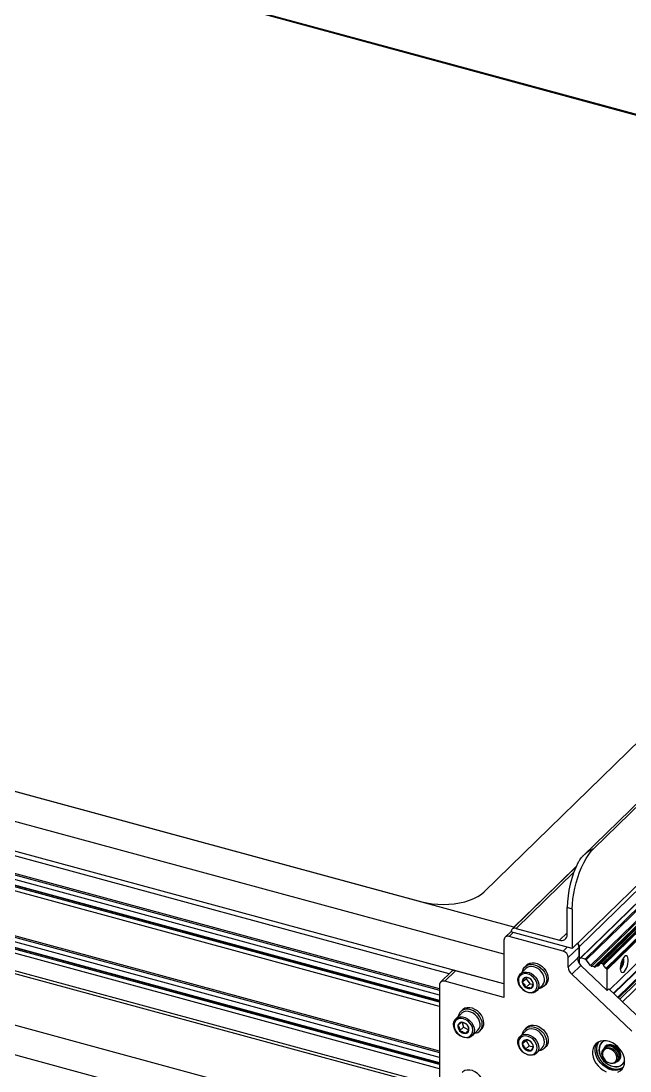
# Model space of a CAD drawing. Header units: millimetres. Extents: x 0 to 3353, y 0 to 2591.
# Drawn here: x 1876 to 2211, y 1300 to 1877 of the extents above; entities that cross this region are included whole.
import ezdxf

# ---------------------------------------------------------------- set-up
doc = ezdxf.new("R2010")
doc.units = ezdxf.units.MM
doc.header["$LTSCALE"] = 12

msp = doc.modelspace()

# ---------------------------------------------------------------- linework, layer by layer
at = {"color": 7, "linetype": 'Continuous', "lineweight": 25}
for p, q in [((2468.84, 1755.99), (1834.78, 1928.32)), ((2468.84, 1756.42), (1834.85, 1928.73)), ((2580.08, 1803.73), (2184.92, 1418.04)), ((2579.28, 1801.24), (2190.77, 1422.04)), ((2130.52, 1398.18), (2479.45, 1738.75)), ((2559.07, 1737.96), (2178.92, 1366.92)), ((2182.65, 1361.14), (2526.5, 1696.75)), ((2183.54, 1361.76), (2526.5, 1696.5)), ((2532.21, 1689.12), (2192.31, 1357.37)), ((2192.59, 1357.45), (2532.46, 1689.18)), ((2533.94, 1690.31), (2194.07, 1358.59)), ((2195.96, 1358.12), (2535.83, 1689.84)), ((2197.48, 1356.12), (2537.35, 1687.85)), ((2197.78, 1355.86), (2537.67, 1687.61)), ((2198.13, 1355.42), (2538, 1687.15)), ((2199.49, 1344.35), (2538, 1674.74)), ((2146.83, 1378.67), (1387.12, 1585.15)), ((1424.88, 1575.16), (2096.2, 1392.71)), ((2141.35, 1363.84), (1387.12, 1568.82)), ((2141.35, 1347.51), (1387.12, 1552.49)), ((1422.05, 1529.97), (2105.97, 1344.09)), ((2105.97, 1338.38), (1422.05, 1524.25)), ((2339.42, 1197.85), (1261.13, 1490.9)), ((1422.05, 1495.68), (2105.97, 1309.81)), ((2105.97, 1304.09), (1422.05, 1489.97)), ((2339.42, 1181.52), (1261.13, 1474.57)), ((1421.59, 1475.83), (2105.97, 1289.83)), ((2201.78, 1342.17), (2334.89, 1472.1)), ((2331.66, 1464.98), (2203.84, 1340.22)), ((2190.77, 1422.04), (2190.77, 1422.04)), ((2181.07, 1412), (2145.81, 1377.59)), ((2181.13, 1412.15), (2146.83, 1378.67)), ((2178.92, 1388.7), (2176.11, 1389.46)), ((2176.11, 1374.5), (2176.11, 1389.46)), ((2178.92, 1388.7), (2178.92, 1366.92)), ((2145.24, 1376.36), (2141.95, 1373.16)), ((2145.22, 1376.08), (2145.22, 1376.09)), ((2178.92, 1366.92), (2145.22, 1376.08)), ((2146.83, 1378.59), (2146.83, 1378.67)), ((2148.02, 1378.04), (2171.89, 1371.56)), ((2141.35, 1371.61), (2141.35, 1340.11)), ((2173.85, 1365.56), (2144.22, 1373.62)), ((2182.65, 1367.78), (2176.72, 1362)), ((2182.65, 1367.85), (2182.65, 1358.79)), ((2182.65, 1362.85), (2182.65, 1367.78)), ((2153.8, 1357.81), (2152.96, 1356.99)), ((2176.72, 1356.8), (2176.72, 1362)), ((2176.72, 1356.8), (2181.72, 1361.68)), ((2183.6, 1357.65), (2178.61, 1352.78)), ((2181.72, 1361.94), (2182.65, 1362.85)), ((2181.72, 1361.94), (2181.72, 1361.68)), ((2181.77, 1361.03), (2181.77, 1361.61)), ((2183.54, 1361.76), (2182.65, 1361.14)), ((2182.65, 1361.14), (2182.65, 1358.79)), ((2185.89, 1361.12), (2183.54, 1361.76)), ((2183.6, 1357.65), (2198.08, 1343.89)), ((2189, 1357.61), (2186.51, 1360.7)), ((2191.01, 1356.81), (2189.63, 1357.19)), ((2192.29, 1357.35), (2191.63, 1356.89)), ((2194.25, 1358.72), (2194.11, 1358.62)), ((2195.5, 1358.5), (2194.57, 1358.76)), ((2195.96, 1358.12), (2195.81, 1358.29)), ((2205.41, 1357.85), (2205.97, 1357.69)), ((2206.04, 1360.06), (2206.51, 1359.93)), ((2112.5, 1354.27), (2106.57, 1348.48)), ((2114.77, 1354.73), (2108.85, 1348.94)), ((2141.35, 1347.51), (2114.77, 1354.73)), ((2153.35, 1355.98), (2150.23, 1352.93)), ((2211.54, 1321.48), (2178.61, 1352.78)), ((2198.13, 1355.42), (2197.78, 1355.86)), ((2198.13, 1343.94), (2198.13, 1355.42)), ((2105.97, 1346.94), (2105.97, 1283.94)), ((2141.35, 1340.11), (2108.85, 1348.94)), ((2153.54, 1350.36), (2151.44, 1348.31)), ((2155.49, 1347.54), (2153.39, 1345.49)), ((2153.76, 1350.86), (2153.54, 1350.36)), ((2153.54, 1350.36), (2155.49, 1347.54)), ((2155.49, 1347.54), (2157.41, 1347.33)), ((2159.31, 1343.63), (2162.43, 1346.68)), ((2163.43, 1346.26), (2164.27, 1347.08)), ((2199.01, 1344.81), (2198.08, 1343.89)), ((2217.47, 1327.26), (2199.01, 1344.81)), ((2117.98, 1331.31), (2114.85, 1328.26)), ((2118.42, 1333.14), (2117.58, 1332.32)), ((2119.1, 1323.75), (2117, 1321.7)), ((2118.34, 1326.36), (2119.1, 1323.75)), ((2119.1, 1323.75), (2122.09, 1322.28)), ((2153.8, 1323.53), (2152.96, 1322.71)), ((2122.09, 1322.28), (2119.99, 1320.23)), ((2123.93, 1318.96), (2127.06, 1322.01)), ((2128.06, 1321.59), (2128.9, 1322.41)), ((2153.35, 1321.7), (2150.23, 1318.64)), ((2153.5, 1316.46), (2151.4, 1314.41)), ((2155.14, 1313.51), (2153.04, 1311.46)), ((2153.61, 1316.63), (2153.5, 1316.46)), ((2153.5, 1316.46), (2155.14, 1313.51)), ((2155.14, 1313.51), (2157.5, 1312.95)), ((2159.31, 1309.34), (2162.43, 1312.39)), ((2163.43, 1311.97), (2164.27, 1312.79)), ((2195.15, 1315.22), (2195.06, 1315.13)), ((2196.77, 1312.31), (2196.14, 1311.7)), ((2197.49, 1313.02), (2197.3, 1312.84)), ((2204.29, 1305.68), (2204.47, 1305.86)), ((2203.12, 1304.54), (2203.75, 1305.16)), ((2206.53, 1303.38), (2206.62, 1303.47))]:
    msp.add_line(p, q, dxfattribs=at)
at = {"color": 8, "linetype": 'Continuous', "lineweight": 25}
for p, q in [((2579.29, 1801.25), (2190.77, 1422.04)), ((2557.81, 1734.01), (2182.65, 1367.85)), ((2185.89, 1361.12), (2526.5, 1693.56)), ((2186.51, 1360.7), (2526.5, 1692.53)), ((2189, 1357.61), (2528.87, 1689.33)), ((2189.63, 1357.19), (2529.5, 1688.91)), ((2191.01, 1356.81), (2530.88, 1688.54)), ((2191.63, 1356.89), (2532.06, 1689.16)), ((2194.11, 1358.62), (2533.98, 1690.34)), ((2194.25, 1358.72), (2534.12, 1690.44)), ((2194.57, 1358.76), (2534.44, 1690.48)), ((2195.5, 1358.5), (2535.37, 1690.23)), ((2195.81, 1358.29), (2535.68, 1690.02)), ((2196.09, 1357.85), (2535.96, 1689.57)), ((2111.19, 1352.99), (1422.05, 1540.28)), ((2105.97, 1344.8), (1422.05, 1530.68)), ((2105.97, 1341.4), (1422.05, 1527.28)), ((2105.97, 1338.1), (1422.05, 1523.97)), ((2105.97, 1337.41), (1422.05, 1523.29)), ((2105.97, 1335.15), (1422.05, 1521.03)), ((2105.97, 1310.52), (1422.05, 1496.39)), ((2105.97, 1307.12), (1422.05, 1492.99)), ((2105.97, 1303.81), (1422.05, 1489.69)), ((2105.97, 1303.13), (1422.05, 1489)), ((2105.97, 1300.87), (1422.05, 1486.74)), ((2105.97, 1291.27), (1422.05, 1477.14)), ((2335.56, 1473.21), (2201.54, 1342.4)), ((2332.57, 1465.02), (2204.28, 1339.8)), ((2333.61, 1464.73), (2204.95, 1339.16)), ((2335.56, 1463.56), (2206.55, 1337.64)), ((2179.92, 1409.17), (2148.02, 1378.04)), ((2146.42, 1375.76), (2144.22, 1373.62)), ((2176.11, 1375.68), (2171.89, 1371.56)), ((2173.85, 1365.56), (2176.04, 1367.71)), ((2181.77, 1361.61), (2181.72, 1361.56))]:
    msp.add_line(p, q, dxfattribs=at)
at = {"color": 7, "linetype": 'Continuous', "lineweight": 25, "flags": 128}
for points in [[(2178.92, 1388.7), (2179, 1391.41), (2179.26, 1394.24), (2179.69, 1397.17), (2180.28, 1400.14), (2181.02, 1403.11), (2181.9, 1406.04), (2182.91, 1408.89), (2184.04, 1411.61), (2185.26, 1414.17), (2186.57, 1416.52), (2187.93, 1418.64), (2189.34, 1420.49), (2190.77, 1422.04)], [(2096.2, 1392.71), (2098.99, 1392.06), (2101.92, 1391.59), (2104.94, 1391.3), (2108, 1391.2), (2111.06, 1391.29), (2114.08, 1391.57), (2117.01, 1392.04), (2119.81, 1392.68), (2122.44, 1393.5), (2124.85, 1394.47), (2127.03, 1395.59), (2128.93, 1396.83), (2130.52, 1398.18)], [(2151.98, 1355.56), (2152.62, 1356.63), (2153.52, 1357.46), (2154.65, 1358.02), (2155.93, 1358.29), (2157.33, 1358.24), (2158.76, 1357.88), (2160.17, 1357.23), (2161.48, 1356.32), (2162.64, 1355.19), (2163.6, 1353.89), (2164.3, 1352.49), (2164.71, 1351.04), (2164.83, 1349.63), (2164.63, 1348.3), (2164.13, 1347.14), (2163.35, 1346.18), (2162.33, 1345.48), (2161.12, 1345.06), (2160.71, 1344.99)], [(2153.8, 1357.81), (2154.36, 1358.28), (2155.49, 1358.84), (2156.77, 1359.11), (2158.17, 1359.06), (2159.6, 1358.7), (2161.01, 1358.05), (2162.32, 1357.14), (2163.48, 1356.01), (2164.44, 1354.71), (2165.14, 1353.31), (2165.55, 1351.86), (2165.67, 1350.45), (2165.47, 1349.12), (2164.97, 1347.96), (2164.27, 1347.08)], [(2205.25, 1356.17), (2205.33, 1355.15), (2205.57, 1354.36), (2205.95, 1353.88), (2206.44, 1353.72), (2207.01, 1353.9), (2207.61, 1354.41), (2208.2, 1355.22), (2208.74, 1356.25), (2209.18, 1357.44), (2209.5, 1358.69), (2209.66, 1359.92), (2209.66, 1361.03), (2209.5, 1361.94), (2209.18, 1362.58), (2208.74, 1362.9), (2208.2, 1362.89), (2207.61, 1362.54), (2207.01, 1361.88), (2206.44, 1360.95), (2205.95, 1359.83), (2205.57, 1358.6), (2205.33, 1357.34), (2205.25, 1356.17)], [(2160.15, 1344.87), (2159.55, 1343.89), (2158.68, 1343.14), (2157.6, 1342.66), (2156.38, 1342.49), (2155.06, 1342.64), (2153.73, 1343.08), (2152.45, 1343.81), (2151.3, 1344.78), (2150.34, 1345.93), (2149.61, 1347.21), (2149.16, 1348.56), (2149.02, 1349.88), (2149.18, 1351.12), (2149.65, 1352.21), (2150.39, 1353.08), (2151.36, 1353.7), (2152.53, 1354.02), (2153.81, 1354.03), (2155.14, 1353.74), (2156.45, 1353.15), (2157.67, 1352.29), (2158.74, 1351.23), (2159.59, 1350), (2160.18, 1348.68), (2160.48, 1347.33), (2160.47, 1346.04), (2160.15, 1344.87)], [(2159.31, 1344.92), (2159.61, 1346.06), (2159.58, 1347.32), (2159.23, 1348.63), (2158.58, 1349.9), (2157.68, 1351.04), (2156.57, 1351.99), (2155.33, 1352.69), (2154.03, 1353.1), (2152.76, 1353.18), (2151.6, 1352.94), (2150.62, 1352.38), (2149.88, 1351.55), (2149.42, 1350.5), (2149.29, 1349.28), (2149.48, 1347.99), (2149.98, 1346.69), (2150.77, 1345.48), (2151.78, 1344.42), (2152.97, 1343.59), (2154.25, 1343.03), (2155.54, 1342.79), (2156.76, 1342.87), (2157.84, 1343.27), (2158.71, 1343.97), (2159.31, 1344.92)], [(2151.63, 1354.3), (2151.63, 1354.31), (2151.98, 1355.56)], [(2163.28, 1347.92), (2163.6, 1349.1), (2163.61, 1350.39), (2163.31, 1351.73), (2162.72, 1353.05), (2161.87, 1354.28), (2160.8, 1355.35), (2159.58, 1356.2), (2158.27, 1356.79), (2156.93, 1357.09), (2155.65, 1357.07), (2154.49, 1356.75), (2153.51, 1356.13), (2153.35, 1355.98)], [(2162.43, 1346.68), (2162.67, 1346.94), (2163.28, 1347.92)], [(2130.29, 1325.97), (2130.14, 1327.4), (2129.68, 1328.84), (2128.94, 1330.23), (2127.95, 1331.51), (2126.77, 1332.61), (2125.43, 1333.49), (2124.02, 1334.1), (2122.59, 1334.41), (2121.2, 1334.41), (2119.94, 1334.11), (2118.84, 1333.51), (2118.42, 1333.14)], [(2124.88, 1323.76), (2125.12, 1322.42), (2125.06, 1321.14), (2124.69, 1320), (2124.03, 1319.06), (2123.12, 1318.36), (2122.01, 1317.94), (2120.76, 1317.82), (2119.44, 1318.02), (2118.11, 1318.52), (2116.85, 1319.3), (2115.73, 1320.3), (2114.81, 1321.49), (2114.13, 1322.79), (2113.74, 1324.13), (2113.65, 1325.45), (2113.87, 1326.66), (2114.39, 1327.71), (2115.17, 1328.54), (2116.19, 1329.11), (2117.38, 1329.37), (2118.67, 1329.33), (2120.01, 1328.98), (2121.31, 1328.34), (2122.51, 1327.44), (2123.54, 1326.34), (2124.34, 1325.09), (2124.88, 1323.76)], [(2124.03, 1323.45), (2123.49, 1324.74), (2122.68, 1325.94), (2121.65, 1326.97), (2120.45, 1327.78), (2119.16, 1328.3), (2117.87, 1328.52), (2116.66, 1328.4), (2115.6, 1327.96), (2114.76, 1327.24), (2114.19, 1326.26), (2113.93, 1325.1), (2113.99, 1323.83), (2114.37, 1322.53), (2115.05, 1321.27), (2115.98, 1320.14), (2117.11, 1319.21), (2118.36, 1318.54), (2119.66, 1318.17), (2120.92, 1318.12), (2122.06, 1318.4), (2123.02, 1318.99), (2123.73, 1319.85), (2124.15, 1320.92), (2124.25, 1322.15), (2124.03, 1323.45)], [(2129.45, 1325.15), (2129.3, 1326.58), (2128.84, 1328.02), (2128.1, 1329.41), (2127.11, 1330.69), (2125.93, 1331.79), (2124.59, 1332.67), (2123.18, 1333.28), (2121.75, 1333.59), (2120.36, 1333.59), (2119.1, 1333.29), (2118, 1332.69), (2117.14, 1331.81), (2116.53, 1330.72), (2116.25, 1329.63)], [(2128.01, 1326.81), (2127.47, 1328.14), (2126.66, 1329.39), (2125.63, 1330.49), (2124.44, 1331.39), (2123.14, 1332.03), (2121.8, 1332.38), (2120.5, 1332.43), (2119.32, 1332.16), (2118.3, 1331.59), (2117.98, 1331.31)], [(2152.32, 1321.93), (2153.12, 1322.86), (2154.16, 1323.54), (2155.39, 1323.93), (2156.75, 1324.01), (2158.17, 1323.78), (2159.6, 1323.24), (2160.96, 1322.43), (2162.19, 1321.39), (2163.24, 1320.15), (2164.04, 1318.78), (2164.58, 1317.35), (2164.82, 1315.91), (2164.75, 1314.54), (2164.37, 1313.31), (2163.7, 1312.26), (2162.78, 1311.45), (2161.64, 1310.91), (2160.71, 1310.71)], [(2162.43, 1312.39), (2162.98, 1313.07), (2163.46, 1314.15), (2163.64, 1315.38), (2163.51, 1316.7), (2163.08, 1318.04), (2162.36, 1319.33), (2161.41, 1320.5), (2160.27, 1321.47), (2158.99, 1322.21), (2157.66, 1322.67), (2156.34, 1322.83), (2155.11, 1322.68), (2154.02, 1322.22), (2153.35, 1321.7)], [(2153.8, 1323.53), (2153.96, 1323.68), (2155, 1324.36), (2156.23, 1324.75), (2157.59, 1324.83), (2159.01, 1324.6), (2160.44, 1324.06), (2161.8, 1323.25), (2163.03, 1322.21), (2164.08, 1320.97), (2164.88, 1319.6), (2165.42, 1318.17), (2165.66, 1316.73), (2165.59, 1315.36), (2165.21, 1314.13), (2164.54, 1313.08), (2164.27, 1312.79)], [(2159.85, 1310.02), (2159.1, 1309.16), (2158.11, 1308.55), (2156.95, 1308.24), (2155.66, 1308.25), (2154.33, 1308.56), (2153.02, 1309.16), (2151.8, 1310.03), (2150.74, 1311.1), (2149.91, 1312.34), (2149.33, 1313.66), (2149.04, 1315), (2149.07, 1316.29), (2149.4, 1317.45), (2150.02, 1318.43), (2150.9, 1319.17), (2151.98, 1319.62), (2153.22, 1319.78), (2154.54, 1319.62), (2155.87, 1319.16), (2157.14, 1318.42), (2158.28, 1317.44), (2159.24, 1316.28), (2159.95, 1314.99), (2160.38, 1313.65), (2160.51, 1312.33), (2160.33, 1311.1), (2159.85, 1310.02)], [(2159.04, 1310.12), (2159.5, 1311.17), (2159.64, 1312.39), (2159.45, 1313.68), (2158.95, 1314.98), (2158.17, 1316.19), (2157.15, 1317.25), (2155.97, 1318.09), (2154.69, 1318.64), (2153.4, 1318.89), (2152.17, 1318.82), (2151.09, 1318.42), (2150.22, 1317.72), (2149.62, 1316.77), (2149.32, 1315.63), (2149.34, 1314.37), (2149.69, 1313.06), (2150.33, 1311.79), (2151.24, 1310.65), (2152.35, 1309.69), (2153.59, 1308.99), (2154.88, 1308.58), (2156.15, 1308.5), (2157.32, 1308.74), (2158.3, 1309.29), (2159.04, 1310.12)], [(2151.63, 1320.01), (2151.8, 1320.78), (2152.32, 1321.93)], [(2207.68, 1304.94), (2207.52, 1306.61), (2207.05, 1308.3), (2206.27, 1309.96), (2205.24, 1311.52), (2203.96, 1312.93), (2202.51, 1314.14), (2200.92, 1315.11), (2199.26, 1315.79), (2197.58, 1316.17), (2195.94, 1316.23), (2194.41, 1315.97), (2193.04, 1315.4), (2191.88, 1314.53), (2190.97, 1313.41), (2190.35, 1312.07), (2190.03, 1310.55), (2190.03, 1308.92), (2190.35, 1307.24), (2190.97, 1305.55), (2191.88, 1303.94), (2193.04, 1302.44), (2194.41, 1301.12), (2195.94, 1300.03), (2197.58, 1299.2)], [(2206.5, 1300.98), (2205.46, 1300.43), (2204, 1300.01), (2202.41, 1299.91), (2200.75, 1300.13), (2199.07, 1300.66), (2197.44, 1301.49), (2195.91, 1302.58), (2194.54, 1303.9), (2193.38, 1305.39), (2192.47, 1307.01), (2191.84, 1308.69), (2191.52, 1310.38), (2191.52, 1312.01), (2191.84, 1313.52), (2192.47, 1314.87), (2192.66, 1315.16)], [(2193.34, 1315.55), (2192.84, 1314.73), (2192.33, 1313.35), (2192.14, 1311.82), (2192.25, 1310.19), (2192.68, 1308.54), (2193.4, 1306.91), (2194.38, 1305.36), (2195.6, 1303.95), (2197, 1302.74), (2198.55, 1301.76), (2200.17, 1301.06), (2201.82, 1300.65)], [(2193.38, 1315.58), (2192.93, 1314.82), (2192.43, 1313.44), (2192.23, 1311.91), (2192.35, 1310.28), (2192.77, 1308.63), (2193.49, 1307), (2194.48, 1305.45), (2195.69, 1304.05), (2197.1, 1302.83), (2198.64, 1301.85), (2200.26, 1301.15), (2201.91, 1300.74)], [(2196.85, 1316.24), (2195.86, 1315.76), (2194.86, 1314.93), (2194.12, 1313.85), (2193.67, 1312.56), (2193.54, 1311.14), (2193.71, 1309.63), (2194.2, 1308.1), (2194.98, 1306.63), (2196.01, 1305.27), (2197.25, 1304.08), (2198.64, 1303.12), (2200.13, 1302.43), (2201.65, 1302.04)], [(2196.72, 1316.24), (2195.96, 1315.85), (2194.96, 1315.02), (2194.22, 1313.94), (2193.77, 1312.65), (2193.63, 1311.23), (2193.81, 1309.72), (2194.3, 1308.19), (2195.07, 1306.72), (2196.1, 1305.36), (2197.34, 1304.17), (2198.74, 1303.21), (2200.23, 1302.52), (2201.74, 1302.13)], [(2200.91, 1311.87), (2202.01, 1311.09), (2202.92, 1310.08), (2203.6, 1308.93), (2203.98, 1307.72), (2204.03, 1306.54), (2203.76, 1305.47), (2203.19, 1304.61), (2202.35, 1304), (2201.3, 1303.7), (2200.14, 1303.72), (2198.93, 1304.07), (2197.78, 1304.73), (2196.77, 1305.63), (2195.96, 1306.72), (2195.43, 1307.91), (2195.21, 1309.12), (2195.32, 1310.25), (2195.75, 1311.23), (2196.46, 1311.97), (2197.41, 1312.43), (2198.53, 1312.57), (2199.72, 1312.38), (2200.91, 1311.87)], [(2200.55, 1311.27), (2199.43, 1311.74), (2198.31, 1311.9), (2197.27, 1311.73), (2196.41, 1311.25), (2195.79, 1310.5), (2195.46, 1309.54), (2195.45, 1308.45), (2195.76, 1307.31), (2196.36, 1306.21), (2197.21, 1305.26), (2198.24, 1304.51), (2199.36, 1304.04), (2200.48, 1303.88), (2201.52, 1304.05), (2202.38, 1304.53), (2203, 1305.28), (2203.33, 1306.24), (2203.34, 1307.33), (2203.03, 1308.47), (2202.43, 1309.57), (2201.58, 1310.52), (2200.55, 1311.27)], [(2203.18, 1304.6), (2203.65, 1304.77), (2204.55, 1305.37), (2205.18, 1306.24), (2205.52, 1307.31), (2205.54, 1308.51), (2205.23, 1309.77), (2204.62, 1310.99), (2203.75, 1312.09), (2202.68, 1313), (2201.48, 1313.65), (2200.23, 1314.01), (2199.02, 1314.04), (2197.94, 1313.74), (2197.04, 1313.14), (2196.41, 1312.28), (2196.2, 1311.76)], [(2204.47, 1305.86), (2204.55, 1305.94), (2205.12, 1306.81), (2205.39, 1307.87), (2205.33, 1309.05), (2204.94, 1310.26), (2204.27, 1311.41), (2203.35, 1312.42), (2202.25, 1313.2), (2201.06, 1313.7), (2199.87, 1313.89), (2198.75, 1313.75), (2197.81, 1313.29), (2197.49, 1313.02)], [(2201.54, 1312.49), (2202.64, 1311.7), (2203.55, 1310.7), (2204.23, 1309.55), (2204.61, 1308.34), (2204.66, 1307.15), (2204.39, 1306.09), (2203.82, 1305.22), (2203.75, 1305.16)], [(2202.03, 1312.86), (2203.08, 1312.11), (2203.96, 1311.14), (2204.6, 1310.04), (2204.97, 1308.87), (2205.02, 1307.74), (2204.76, 1306.72), (2204.4, 1306.1)], [(2202.08, 1313.01), (2203.17, 1312.23), (2204.09, 1311.22), (2204.76, 1310.07), (2205.14, 1308.86), (2205.2, 1307.68), (2204.93, 1306.61), (2204.35, 1305.75), (2204, 1305.43)], [(2130.29, 1291.69), (2130.14, 1293.11), (2129.68, 1294.55), (2128.94, 1295.94), (2127.95, 1297.22), (2126.77, 1298.32), (2125.43, 1299.2), (2124.02, 1299.81), (2122.59, 1300.12), (2121.2, 1300.13), (2119.94, 1299.82), (2118.84, 1299.22), (2118.42, 1298.86)], [(2203.96, 1298.97), (2205.24, 1299.69), (2206.27, 1300.69), (2207.05, 1301.93), (2207.52, 1303.36), (2207.68, 1304.94)]]:
    msp.add_lwpolyline(points, dxfattribs=at)
at = {"color": 7, "linetype": 'Continuous', "lineweight": 25}
for centre, radius, start, end in [((2234.88, 1388.35), 58.79, 153.60135, 178.91905), ((2147.28, 1376.12), 2.06, 68.8623, 180.92226), ((2173.01, 1374.45), 3.1, 248.8623, 0.92226), ((2143.46, 1371.65), 2.11, 68.8623, 180.92226), ((2179.1, 1367.68), 3.55, 1.70124, 37.65584), ((2179.19, 1367.75), 3.47, 1.70124, 37.65584), ((2172.78, 1361.76), 3.95, 3.39156, 74.33381), ((2187.46, 1361.91), 5.74, 182.3517, 227.87306), ((2183.23, 1361.62), 1.46, 162.73756, 180.45694), ((2185.54, 1359.93), 1.24, 38.33096, 73.76985), ((2189.98, 1358.38), 1.24, 218.33096, 253.76985), ((2192.53, 1357.12), 0.331, 80.64744, 137.85651), ((2192.77, 1358.69), 1.25, 261.6754, 348.10916), ((2194.28, 1358.37), 0.302, 125.39476, 169.08776), ((2194.45, 1358.4), 0.372, 72.32425, 122.45263), ((2195.33, 1357.91), 0.619, 38.33096, 73.76985), ((2195.51, 1357.73), 0.59, 11.80937, 40.93852), ((2198.53, 1358.39), 2.51, 192.57481, 245.14179), ((2203.78, 1358.62), 2.37, 308.78106, 337.09778), ((2200.14, 1360.32), 7.07, 316.67681, 12.91416), ((2201.15, 1360.04), 5.36, 334.05671, 358.89288), ((2204.54, 1360.03), 1.97, 357.05992, 22.36673), ((2114.04, 1352.52), 2.33, 71.58383, 131.32619), ((2182.46, 1357.04), 5.74, 182.3517, 227.87306), ((2191.23, 1357.52), 0.744, 252.32425, 302.45263), ((2197.22, 1355.53), 0.643, 30.13777, 66.19007), ((2108.08, 1346.97), 2.11, 68.8623, 180.92226), ((2153.66, 1348.84), 2.28, 120.26224, 193.35662), ((2155.65, 1349.14), 4.29, 191.17398, 238.2573), ((2153.73, 1347.99), 3.07, 54.13182, 113.556), ((2153.27, 1346.83), 4.29, 11.17398, 58.2573), ((2155.27, 1347.13), 2.28, 300.26224, 13.35662), ((2155.19, 1347.97), 3.07, 234.13182, 293.556), ((2119.61, 1324.14), 3.57, 169.59778, 223.05057), ((2118.15, 1324.28), 2.12, 89.23305, 166.14983), ((2118.09, 1322.44), 3.95, 38.82771, 88.68182), ((2118.56, 1322.48), 3.57, 349.59778, 43.05057), ((2124.79, 1324.96), 4.66, 276.61268, 2.41983), ((2123.61, 1325.19), 4.69, 317.28849, 20.24824), ((2125.48, 1325.8), 4.81, 315.20228, 2.06348), ((2120.08, 1324.18), 3.95, 218.82771, 268.68182), ((2120.02, 1322.35), 2.12, 269.23305, 346.14983), ((2153.68, 1313.4), 3.36, 49.01703, 104.73807), ((2153.55, 1314.62), 2.16, 109.65379, 185.45612), ((2155.5, 1314.75), 4.11, 184.73058, 233.2217), ((2155.24, 1313.99), 3.36, 229.01703, 284.73807), ((2153.42, 1312.64), 4.11, 4.73058, 53.2217), ((2155.37, 1312.78), 2.16, 289.65379, 5.45612), ((2199.27, 1309.23), 3.97, 55.14166, 129.04845), ((2199.83, 1309.84), 3.89, 54.68949, 135.63614), ((2199.82, 1309.63), 3.91, 55.63684, 122.32238), ((2202.82, 1307.16), 5.25, 257.11087, 337.45287), ((2202.92, 1307.26), 5.27, 257.13626, 334.71637), ((2203.13, 1307.41), 6.89, 259.04063, 303.32569), ((2203.22, 1307.52), 6.9, 259.07311, 302.53283)]:
    msp.add_arc(centre, radius, start, end, dxfattribs=at)
for points, knots in [([(2182.23, 1414.49), (2182.47, 1414.92), (2182.93, 1415.75), (2183.86, 1416.95), (2184.75, 1417.91), (2185.76, 1418.83), (2186.84, 1419.7), (2188.21, 1420.66), (2189.55, 1421.44), (2190.41, 1421.87), (2190.76, 1422.04), (2190.77, 1422.04)], [0, 0, 0, 0, 0.1242403, 0.2345324, 0.3783068, 0.4543723, 0.5817061, 0.7360896, 0.8927288, 0.9975976, 1, 1, 1, 1]), ([(2205.33, 1357.36), (2205.44, 1357.43), (2205.62, 1357.56), (2205.87, 1357.66), (2205.97, 1357.69)], [0, 0, 0, 0, 0.59192, 1, 1, 1, 1]), ([(2205.97, 1357.69), (2205.94, 1357.86), (2205.88, 1358.21), (2205.92, 1358.82), (2206.13, 1359.42), (2206.39, 1359.78), (2206.51, 1359.93)], [0, 0, 0, 0, 0.216453, 0.440306, 0.751896, 1, 1, 1, 1]), ([(2206.51, 1359.93), (2206.4, 1360.03), (2206.27, 1360.15), (2206.19, 1360.27), (2206.17, 1360.29)], [0, 0, 0, 0, 0.823299, 1, 1, 1, 1]), ([(2152.51, 1350.8), (2152.49, 1350.7), (2152.44, 1350.42), (2152.22, 1349.78), (2151.81, 1348.97), (2151.53, 1348.47), (2151.44, 1348.31)], [0, 0, 0, 0, 0.1809422, 0.5062926, 0.8439745, 1, 1, 1, 1]), ([(2151.44, 1348.31), (2151.63, 1348.17), (2152, 1347.87), (2152.59, 1347.23), (2153.08, 1346.4), (2153.3, 1345.77), (2153.39, 1345.49)], [0, 0, 0, 0, 0.2164554, 0.4403113, 0.7519006, 1, 1, 1, 1]), ([(2155.53, 1350.48), (2155.37, 1350.55), (2155.06, 1350.69), (2154.36, 1350.86), (2153.47, 1350.9), (2152.8, 1350.83), (2152.51, 1350.8)], [0, 0, 0, 0, 0.216455, 0.440311, 0.751901, 1, 1, 1, 1]), ([(2157.48, 1347.66), (2157.4, 1347.9), (2157.23, 1348.39), (2156.81, 1349.21), (2156.22, 1349.94), (2155.74, 1350.31), (2155.53, 1350.48)], [0, 0, 0, 0, 0.2164554, 0.4403113, 0.7519006, 1, 1, 1, 1]), ([(2156.42, 1345.16), (2156.5, 1345.32), (2156.79, 1345.82), (2157.19, 1346.63), (2157.41, 1347.28), (2157.46, 1347.56), (2157.48, 1347.66)], [0, 0, 0, 0, 0.156025, 0.493707, 0.819058, 1, 1, 1, 1]), ([(2153.39, 1345.49), (2153.65, 1345.52), (2154.18, 1345.57), (2155.04, 1345.57), (2155.83, 1345.43), (2156.24, 1345.25), (2156.42, 1345.16)], [0, 0, 0, 0, 0.216455, 0.440311, 0.751901, 1, 1, 1, 1]), ([(2118.18, 1326.39), (2118.09, 1326.33), (2117.9, 1326.21), (2117.45, 1325.88), (2116.82, 1325.38), (2116.32, 1324.97), (2116.1, 1324.78)], [0, 0, 0, 0, 0.2164554, 0.4403113, 0.7519006, 1, 1, 1, 1]), ([(2116.1, 1324.78), (2116.19, 1324.65), (2116.37, 1324.4), (2116.6, 1323.94), (2116.78, 1323.44), (2116.91, 1322.87), (2116.98, 1322.28), (2116.99, 1321.89), (2117, 1321.7)], [0, 0, 0, 0, 0.180474, 0.341024, 0.506232, 0.672446, 0.844379, 1, 1, 1, 1]), ([(2121.17, 1324.92), (2121.02, 1325.07), (2120.7, 1325.38), (2120.02, 1325.84), (2119.14, 1326.2), (2118.48, 1326.33), (2118.18, 1326.39)], [0, 0, 0, 0, 0.216455, 0.440311, 0.751901, 1, 1, 1, 1]), ([(2122.07, 1321.84), (2122.07, 1322.03), (2122.05, 1322.41), (2121.98, 1323), (2121.86, 1323.57), (2121.67, 1324.08), (2121.44, 1324.53), (2121.26, 1324.79), (2121.17, 1324.92)], [0, 0, 0, 0, 0.1556216, 0.3222293, 0.4937628, 0.6539897, 0.8195261, 1, 1, 1, 1]), ([(2117, 1321.7), (2117.26, 1321.65), (2117.78, 1321.55), (2118.63, 1321.25), (2119.41, 1320.79), (2119.81, 1320.4), (2119.99, 1320.23)], [0, 0, 0, 0, 0.2164554, 0.4403113, 0.7519006, 1, 1, 1, 1]), ([(2119.99, 1320.23), (2120.18, 1320.39), (2120.58, 1320.71), (2121.2, 1321.21), (2121.73, 1321.61), (2121.97, 1321.77), (2122.07, 1321.84)], [0, 0, 0, 0, 0.216455, 0.440311, 0.751901, 1, 1, 1, 1]), ([(2152.83, 1316.65), (2152.79, 1316.57), (2152.68, 1316.33), (2152.35, 1315.76), (2151.85, 1315.02), (2151.51, 1314.56), (2151.4, 1314.41)], [0, 0, 0, 0, 0.180942, 0.506293, 0.843975, 1, 1, 1, 1]), ([(2151.4, 1314.41), (2151.56, 1314.26), (2151.89, 1313.95), (2152.4, 1313.27), (2152.81, 1312.4), (2152.97, 1311.74), (2153.04, 1311.46)], [0, 0, 0, 0, 0.2164554, 0.4403113, 0.7519006, 1, 1, 1, 1]), ([(2155.89, 1315.94), (2155.73, 1316.04), (2155.4, 1316.24), (2154.7, 1316.51), (2153.8, 1316.65), (2153.12, 1316.65), (2152.83, 1316.65)], [0, 0, 0, 0, 0.216455, 0.440311, 0.751901, 1, 1, 1, 1]), ([(2153.04, 1311.46), (2153.3, 1311.46), (2153.83, 1311.46), (2154.7, 1311.36), (2155.5, 1311.11), (2155.92, 1310.85), (2156.1, 1310.74)], [0, 0, 0, 0, 0.216455, 0.440311, 0.751901, 1, 1, 1, 1]), ([(2157.52, 1312.98), (2157.46, 1313.24), (2157.34, 1313.75), (2157, 1314.6), (2156.49, 1315.36), (2156.07, 1315.76), (2155.89, 1315.94)], [0, 0, 0, 0, 0.216455, 0.440311, 0.751901, 1, 1, 1, 1]), ([(2156.1, 1310.74), (2156.21, 1310.89), (2156.54, 1311.35), (2157.05, 1312.09), (2157.38, 1312.66), (2157.49, 1312.9), (2157.52, 1312.98)], [0, 0, 0, 0, 0.156025, 0.493707, 0.819058, 1, 1, 1, 1])]:
    msp.add_open_spline(points, degree=3, knots=knots, dxfattribs=at)

doc.saveas('drawing.dxf')
